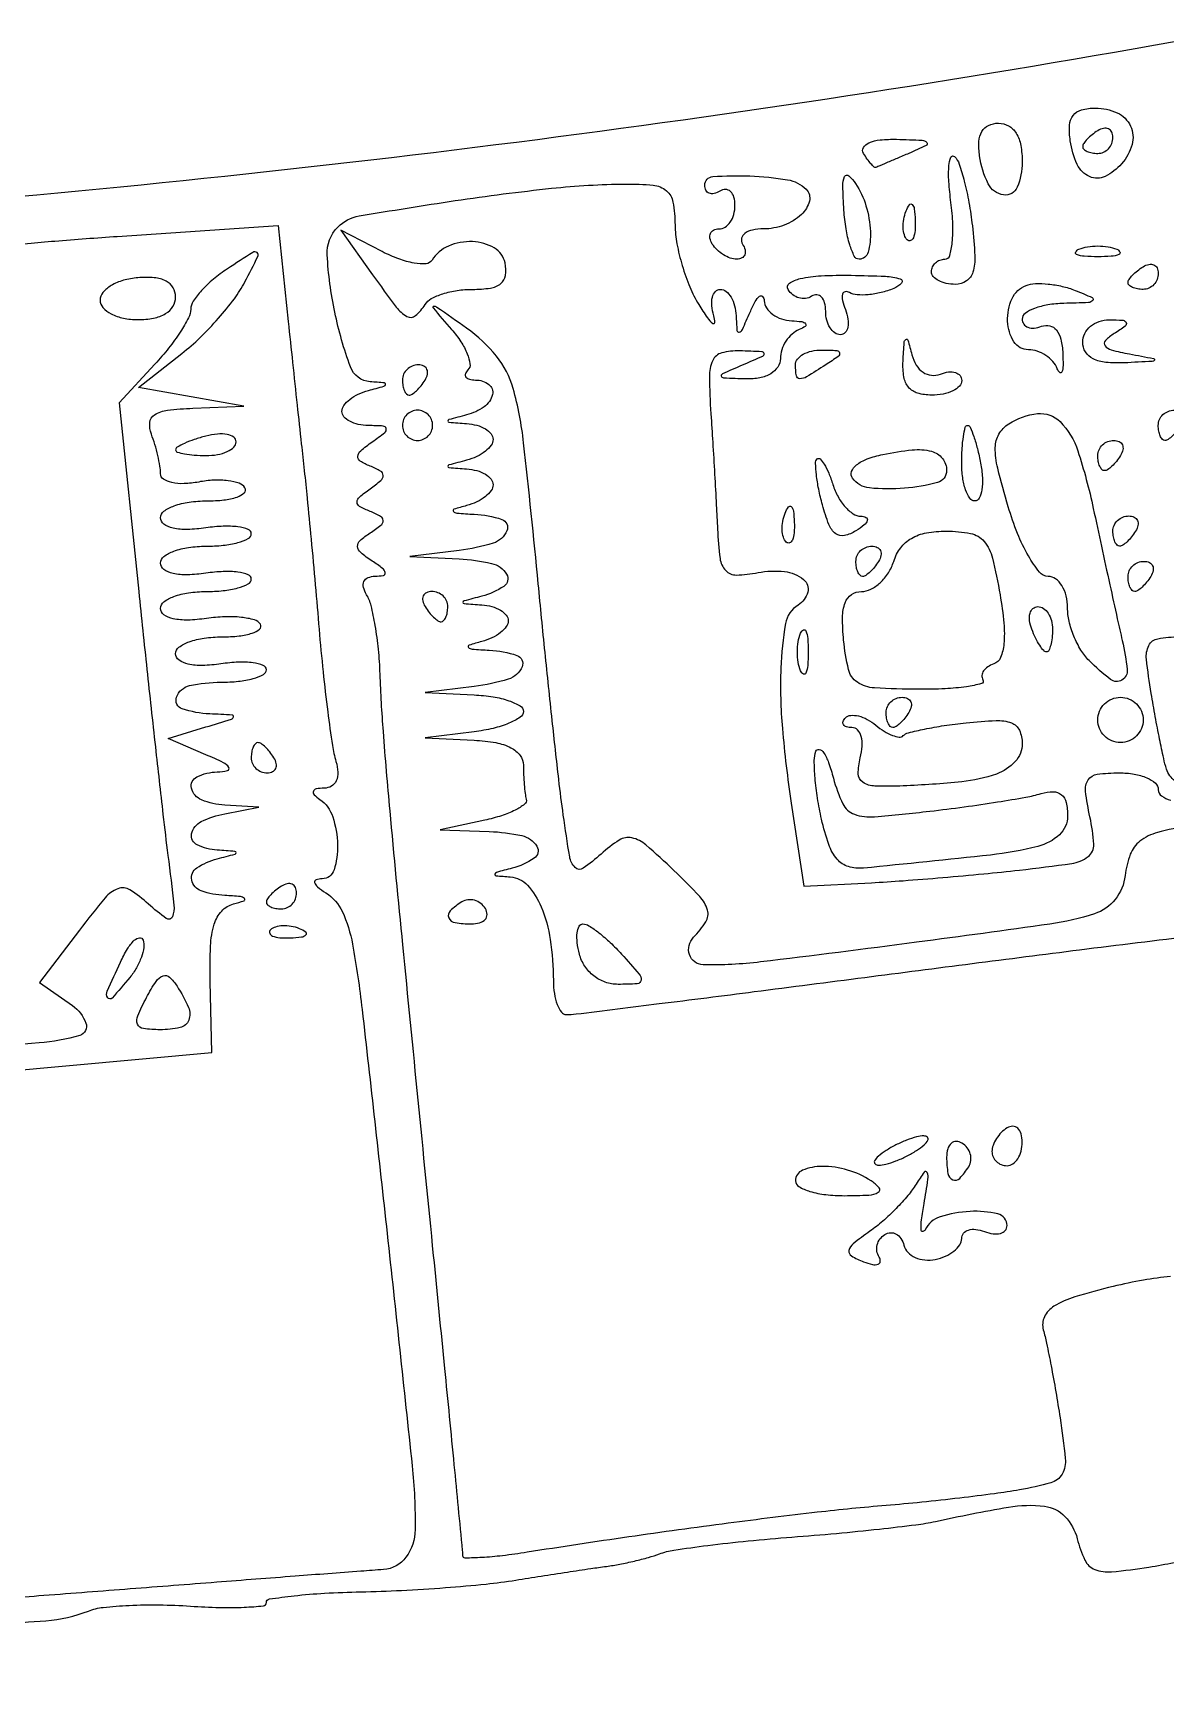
# Model space of a CAD drawing. Extents: x -19 to 322, y 67 to 181.
# Drawn here: x 183.3 to 218.9, y 67.9 to 120.1 of the extents above; entities that cross this region are included whole.
import ezdxf

# ---------------------------------------------------------------- set-up
doc = ezdxf.new("R2010")
doc.units = 0
doc.layers.get('0').update_dxf_attribs({"linetype": 'CONTINUOUS'})

msp = doc.modelspace()

# ---------------------------------------------------------------- linework, layer by layer
for points in [[(260.449, 129.67, -0.000356), (254.837, 128.1, -0.002128), (249.167, 126.544, -0.002602), (243.852, 125.14, -0.015694), (225.01, 120.892, -0.012372), (204.382, 117.444, -0.012283), (183.415, 114.994, -0.014636), (163.544, 113.751, -0.01034)], [(219.056, 80.98, 0.020962), (218.201, 80.865, 0.014717), (217.251, 80.666, 0.014197), (216.045, 80.34, 0.065548), (215.387, 80.044, 0.142701), (215.088, 79.712, 0.182733), (215.052, 79.306, -0.017061), (215.156, 78.879, -0.004179), (215.298, 78.17, -0.004276), (215.446, 77.354, -0.004258), (215.58, 76.534, -0.013152), (215.745, 75.253, -0.154438), (215.644, 74.766, -0.199862), (215.29, 74.488, -0.024466), (214.308, 74.268, -0.010115), (213.521, 74.147, -0.003884), (212.424, 74.01, -0.003844), (211.23, 73.879, -0.004722), (210.113, 73.777, 0.008093), (207.948, 73.563, 0.003776), (205.149, 73.219, 0.003541), (202.024, 72.789, 0.003285), (198.827, 72.305, -0.009516), (198.053, 72.197, -0.016146), (197.401, 72.141, -0.010203), (196.881, 72.123, -0.418187), (196.808, 72.195, 0.024205), (196.8, 72.362, 0.000046), (196.538, 75.057, 0.000338), (196.241, 78.086, 0.000209), (195.888, 81.643, -0.00018), (194.92, 91.408, -0.001675), (194.518, 95.627, -0.003881), (194.308, 98.12, -0.009921), (194.206, 99.929, 0.015753), (194.153, 100.706, 0.017341), (194.052, 101.453, 0.01698), (193.922, 102.083, 0.079353), (193.78, 102.423, -0.075506), (193.682, 102.654, -0.172141), (193.699, 102.839, -0.190659), (193.825, 102.961, -0.094214), (194.047, 103.005, 0.044839), (194.309, 103.032, 0.413562), (194.366, 103.117, 0.185872), (194.284, 103.25, 0.016523), (193.956, 103.481, -0.029326), (193.597, 103.748, -0.202534), (193.499, 103.939, -0.233131), (193.575, 104.125, -0.038827), (193.891, 104.366, 0.022368), (194.229, 104.606, 0.231148), (194.302, 104.755, 0.274297), (194.223, 104.886, 0.029923), (193.891, 105.043, -0.032603), (193.562, 105.2, -0.27142), (193.481, 105.338, -0.220728), (193.555, 105.496, -0.022669), (193.891, 105.756, 0.022669), (194.228, 106.015, 0.220728), (194.302, 106.174, 0.27142), (194.221, 106.311, 0.032603), (193.891, 106.468, -0.043347), (193.581, 106.625, -0.282755), (193.505, 106.775, -0.197319), (193.596, 106.951, -0.022744), (193.956, 107.231, 0.011504), (194.354, 107.526, 0.292297), (194.397, 107.648, 0.33149), (194.304, 107.726, 0.013356), (193.838, 107.743, -0.050942), (193.519, 107.778, -0.070481), (193.25, 107.877, -0.090117), (193.069, 108.022, -0.181323), (193.006, 108.19, -0.159836), (193.067, 108.375, -0.067019), (193.25, 108.565, -0.05682), (193.519, 108.732, -0.046657), (193.838, 108.848, 0.003649), (194.326, 108.98, 0.283519), (194.379, 109.036, 0.445306), (194.343, 109.084, 0.004942), (193.892, 109.121, -0.295849), (193.273, 109.587, -0.035864), (192.782, 111.307, -0.036831), (192.542, 113.111, -0.21424), (192.875, 113.986, -0.155298), (193.549, 114.335, -0.005164), (196.562, 114.817, -0.01072), (199.597, 115.205, -0.024027), (201.916, 115.339, -0.025251), (202.788, 115.303, -0.151105), (203.204, 115.131, -0.179668), (203.411, 114.772, -0.038885), (203.477, 114.047, 0.043702), (203.536, 113.46, 0.025715), (203.703, 112.775, 0.025584), (203.942, 112.102, 0.0394), (204.223, 111.552, 0.012167), (204.493, 111.135, 0.081789), (204.663, 110.957, 0.617981), (204.727, 110.989, 0.075191), (204.696, 111.195, -0.049532), (204.632, 111.514, -0.085601), (204.651, 111.783, -0.127801), (204.747, 111.96, -0.208157), (204.901, 112.027, -0.171851), (205.079, 111.964, -0.088807), (205.236, 111.783, -0.070957), (205.348, 111.513, -0.053112), (205.395, 111.195, 0.011173), (205.424, 110.734, 0.467319), (205.495, 110.683, 0.223503), (205.594, 110.767, 0.005675), (205.836, 111.314, -0.022562), (205.997, 111.645, -0.099298), (206.135, 111.811, -0.410092), (206.227, 111.802, -0.160542), (206.278, 111.671, 0.132714), (206.354, 111.441, 0.089293), (206.546, 111.24, 0.078258), (206.823, 111.098, 0.068394), (207.143, 111.039, -0.021021), (207.46, 111.011, -0.185333), (207.581, 110.946, -0.449116), (207.57, 110.862, -0.051902), (207.381, 110.762, 0.087674), (207.154, 110.62, 0.065245), (206.961, 110.395, 0.064399), (206.831, 110.124, 0.080074), (206.787, 109.849, -0.148658), (206.707, 109.585, -0.110762), (206.485, 109.375, -0.086767), (206.142, 109.244, -0.056124), (205.718, 109.209, -0.003386), (205.01, 109.236, -0.326773), (204.936, 109.296, -0.368608), (204.974, 109.377, -0.003751), (205.599, 109.651, 0.003344), (206.233, 109.929, 0.351682), (206.274, 110.007, 0.343772), (206.206, 110.066, 0.00328), (205.509, 110.093, 0.072245), (204.945, 110.029, 0.225387), (204.661, 109.79, 0.111337), (204.555, 109.282, 0.012743), (204.603, 108.107, -0.001354), (204.661, 107.217, -0.000939), (204.721, 106.21, -0.000947), (204.774, 105.244, -0.001951), (204.812, 104.487, 0.019564), (204.891, 103.565, 0.157341), (205.069, 103.184, 0.215578), (205.405, 103.043, 0.040476), (206.085, 103.117, -0.073351), (206.914, 103.152, -0.144911), (207.518, 102.902, -0.297652), (207.647, 102.503, -0.190034), (207.345, 102.099, 0.214399), (206.949, 101.514, 0.0344), (206.803, 100.11, 0.030123), (206.851, 98.211, 0.01592), (207.128, 95.87), (207.521, 93.257), (209.648, 93.366, 0.005455), (210.644, 93.429, 0.002784), (211.893, 93.528, 0.002765), (213.179, 93.644, 0.004146), (214.301, 93.761, 0.007933), (215.945, 93.972, 0.1261), (216.461, 94.187, 0.25109), (216.639, 94.573, 0.039349), (216.52, 95.433, -0.021787), (216.379, 96.24, -0.180673), (216.462, 96.597, -0.216943), (216.748, 96.775, -0.032601), (217.441, 96.821, -0.041248), (217.91, 96.782, -0.060728), (218.307, 96.665, -0.079836), (218.576, 96.494, -0.214348), (218.667, 96.291, 0.244511), (218.77, 96.093, 0.09802), (219.059, 95.965, 0.061942)], [(182.269, 113.389, -0.005261), (183.981, 113.547, -0.003513), (185.944, 113.693), (191, 114.034), (191.318, 111.011, 0.000316), (191.453, 109.731, 0.000273), (191.597, 108.387, 0.000274), (191.729, 107.168, 0.000796), (191.822, 106.325, -0.003529), (191.912, 105.464, -0.001104), (192.036, 104.173, -0.001103), (192.167, 102.73, -0.00122), (192.287, 101.335, 0.004961), (192.413, 100, 0.005867), (192.558, 98.741, 0.005163), (192.705, 97.683, 0.036634), (192.818, 97.177, -0.060399), (192.877, 96.839, -0.118633), (192.828, 96.573, -0.155621), (192.677, 96.403, -0.131277), (192.444, 96.338, 0.038442), (192.198, 96.316, 0.271549), (192.109, 96.242, 0.291787), (192.134, 96.134, 0.042176), (192.316, 95.982, -0.162945), (192.715, 95.441, -0.071779), (192.868, 94.554, -0.083401), (192.757, 93.765, -0.323558), (192.382, 93.487, 0.079351), (192.194, 93.454, 0.393091), (192.147, 93.368, 0.163832), (192.235, 93.235, 0.025016), (192.497, 93.05, -0.14546), (193.019, 92.452, -0.062798), (193.338, 91.433, -0.016335), (193.64, 89.373, -0.000752), (194.426, 82.327, -0.001152), (195.212, 75.029, -0.028925), (195.307, 73.018, -0.156857), (195.017, 72.151, -0.220477), (194.313, 71.762, 0.001576), (193.6, 71.71, 0.000102), (191.534, 71.553, 0.000149), (189.07, 71.363, 0.000111), (186.353, 71.153, -0.00017), (183.636, 70.943, -0.000228), (181.173, 70.754, -0.000156)], [(177.776, 87.012), (188.92, 88.029), (188.866, 90.26, -0.016504), (188.876, 91.375, -0.062901), (188.991, 92.06, -0.113197), (189.227, 92.473, -0.142913), (189.602, 92.699, 0.020083), (189.928, 92.8, 0.560518), (189.943, 92.871, 0.170238), (189.812, 92.931, 0.008192), (189.323, 92.964, -0.070204), (188.584, 93.107, -0.264879), (188.284, 93.448, -0.307959), (188.444, 93.832, -0.08103), (189.086, 94.117, 0.001923), (189.645, 94.265, 0.339035), (189.68, 94.311, 0.392517), (189.643, 94.35, 0.002113), (189.086, 94.389, -0.094817), (188.454, 94.554, -0.345604), (188.282, 94.901, -0.231867), (188.583, 95.287, -0.066249), (189.323, 95.535), (190.392, 95.741), (189.323, 95.805, -0.079818), (188.594, 95.968, -0.246898), (188.276, 96.34, -0.351595), (188.449, 96.696, -0.101782), (189.086, 96.851, 0.04567), (189.409, 96.892, 0.52566), (189.449, 96.992, 0.135566), (189.279, 97.14, 0.010739), (188.729, 97.39), (187.541, 97.899), (188.729, 98.263, 0.001898), (189.529, 98.511, 0.251297), (189.598, 98.582, 0.481815), (189.558, 98.638, 0.002995), (188.848, 98.674, -0.069089), (187.985, 98.833, -0.420931), (187.806, 99.2, -0.257733), (188.218, 99.563, -0.054743), (189.204, 99.672, 0.026053), (189.751, 99.7, 0.041208), (190.211, 99.787, 0.049958), (190.537, 99.913, 0.282744), (190.63, 100.065, 0.314934), (190.534, 100.202, 0.055623), (190.211, 100.281, 0.042928), (189.751, 100.3, 0.025568), (189.204, 100.248, -0.029763), (188.623, 100.198, -0.061942), (188.171, 100.242, -0.09802), (187.882, 100.37, -0.244511), (187.779, 100.568, -0.241352), (187.883, 100.771, -0.06871), (188.206, 100.942, -0.052727), (188.676, 101.059, -0.03461), (189.232, 101.097, 0.025907), (189.773, 101.125, 0.05328), (190.187, 101.214, 0.097437), (190.418, 101.343, 0.370513), (190.441, 101.493, 0.190128), (190.254, 101.633, 0.039397), (189.844, 101.711, 0.036223), (189.322, 101.729, 0.027275), (188.75, 101.677, -0.029017), (188.158, 101.625, -0.061407), (187.7, 101.668, -0.097873), (187.408, 101.795, -0.246021), (187.304, 101.994, -0.238299), (187.406, 102.197, -0.070026), (187.722, 102.367, -0.053609), (188.183, 102.484, -0.035309), (188.729, 102.523, 0.026053), (189.276, 102.551, 0.041208), (189.736, 102.638, 0.049958), (190.062, 102.764, 0.282744), (190.155, 102.916, 0.314934), (190.059, 103.053, 0.055623), (189.736, 103.132, 0.042928), (189.276, 103.151, 0.025568), (188.729, 103.099, -0.029763), (188.148, 103.049, -0.061942), (187.696, 103.093, -0.09802), (187.407, 103.221, -0.244511), (187.304, 103.419, -0.238299), (187.406, 103.622, -0.070026), (187.722, 103.793, -0.053609), (188.183, 103.91, -0.035309), (188.729, 103.949, 0.026053), (189.276, 103.977, 0.041208), (189.736, 104.064, 0.049958), (190.062, 104.19, 0.282744), (190.155, 104.341, 0.314934), (190.059, 104.479, 0.055623), (189.736, 104.557, 0.042928), (189.276, 104.577, 0.025568), (188.729, 104.525, -0.029763), (188.148, 104.475, -0.061942), (187.696, 104.519, -0.09802), (187.407, 104.646, -0.244511), (187.304, 104.845, -0.241352), (187.408, 105.048, -0.06871), (187.731, 105.219, -0.052727), (188.2, 105.336, -0.03461), (188.757, 105.374, 0.026952), (189.297, 105.403, 0.055737), (189.709, 105.495, 0.10349), (189.935, 105.629, 0.359763), (189.957, 105.786, 0.174824), (189.777, 105.928, 0.0501), (189.425, 106.009, 0.043863), (188.981, 106.025, 0.034573), (188.503, 105.968, -0.037977), (188.043, 105.916, -0.063207), (187.656, 105.95, -0.091937), (187.395, 106.06, -0.252318), (187.304, 106.23, 0.040987), (187.284, 106.471, 0.016024), (187.219, 106.798, 0.015736), (187.126, 107.15, 0.018883), (187.015, 107.474, -0.116851), (186.966, 107.84, -0.232747), (187.117, 108.083, -0.110161), (187.521, 108.225, -0.019787), (188.322, 108.288), (189.917, 108.35), (188.263, 108.644), (186.608, 108.938), (187.977, 110.013, 0.026413), (188.546, 110.51, 0.019481), (189.123, 111.116, 0.019796), (189.624, 111.733, 0.041032), (189.954, 112.259, 0.003871), (190.364, 113.064, 0.360595), (190.336, 113.183, 0.313749), (190.205, 113.188, 0.003379), (189.408, 112.674, 0.028743), (188.966, 112.347, 0.034525), (188.593, 111.989, 0.036964), (188.329, 111.652, 0.148574), (188.254, 111.404, -0.122241), (188.186, 111.132, -0.022772), (187.923, 110.685, -0.023184), (187.559, 110.179, -0.019352), (187.128, 109.677), (186.002, 108.463), (186.617, 102.523, 0.000871), (186.875, 100.076, 0.000877), (187.141, 97.635, 0.000855), (187.38, 95.509, 0.003537), (187.535, 94.225, -0.003628), (187.725, 92.66, -0.123816), (187.676, 92.293, -0.489587), (187.485, 92.238, -0.026433), (186.925, 92.694, 0.042704), (186.343, 93.137, 0.23588), (185.963, 93.175, 0.129678), (185.565, 92.891, 0.010408), (184.754, 91.873), (183.497, 90.225), (184.532, 89.5, -0.152254), (184.958, 88.949, -0.43333), (184.765, 88.562, -0.053284), (183.487, 88.324, -0.003428), (179.7, 88.055, 0.002729)], [(219.645, 95.162, 0.023341), (218.638, 94.943, 0.100459), (218.092, 94.672, 0.138445), (217.787, 94.258, 0.060791), (217.626, 93.591, -0.138704), (217.315, 92.84, -0.149438), (216.665, 92.389, -0.042044), (215.259, 92.066, -0.002669), (211.064, 91.491, -0.002658), (206.166, 90.872, -0.035774), (204.36, 90.784, -0.316999), (203.93, 91.102, -0.283651), (204.06, 91.65, 0.056409), (204.445, 92.133, 0.214945), (204.497, 92.506, 0.117855), (204.251, 92.934, 0.012669), (203.441, 93.751, 0.01235), (202.561, 94.553, 0.123952), (202.121, 94.775, 0.20036), (201.724, 94.705, 0.041497), (201.15, 94.266, -0.031423), (200.591, 93.821, -0.368454), (200.334, 93.845, -0.152099), (200.165, 94.181, -0.006664), (199.965, 95.492, -0.006117), (199.823, 96.608, -0.001454), (199.616, 98.469, -0.001495), (199.391, 100.61, -0.001476), (199.177, 102.761, 0.003504), (198.718, 107.199, 0.040715), (198.386, 108.912, 0.101216), (197.866, 109.925, 0.070613), (196.926, 110.806, 0.000786), (195.991, 111.461, 0.174388), (195.888, 111.489, 0.612958), (195.869, 111.442, 0.001583), (196.452, 110.768, -0.033513), (196.748, 110.378, -0.049638), (196.947, 109.999, -0.062417), (197.031, 109.683, -0.234151), (196.967, 109.494, 0.109963), (196.89, 109.373, 0.251921), (196.905, 109.269, 0.175975), (197.013, 109.198, 0.058615), (197.204, 109.176, -0.160263), (197.623, 109.038, -0.304531), (197.738, 108.718, -0.1793), (197.472, 108.331, -0.089801), (196.926, 108.078, 0.001923), (196.368, 107.929, 0.339035), (196.332, 107.884, 0.392517), (196.369, 107.845, 0.002113), (196.926, 107.805, -0.05048), (197.245, 107.752, -0.067451), (197.514, 107.637, -0.084381), (197.695, 107.482, -0.175966), (197.758, 107.31, -0.159836), (197.697, 107.125, -0.067019), (197.514, 106.935, -0.05682), (197.245, 106.768, -0.046657), (196.926, 106.652, 0.001923), (196.368, 106.504, 0.339035), (196.332, 106.458, 0.392517), (196.369, 106.419, 0.002113), (196.926, 106.38, -0.05048), (197.245, 106.326, -0.067451), (197.514, 106.211, -0.084381), (197.695, 106.057, -0.175966), (197.758, 105.884, -0.159836), (197.697, 105.7, -0.067019), (197.514, 105.509, -0.05682), (197.245, 105.342, -0.046657), (196.926, 105.226, 0.01159), (196.528, 105.112, 0.541772), (196.509, 105.044, 0.197309), (196.621, 104.988, 0.005718), (197.164, 104.954, -0.066515), (198.03, 104.793, -0.437459), (198.193, 104.436, -0.22389), (197.759, 104.044, -0.042628), (196.689, 103.817), (195.144, 103.625), (196.689, 103.549, -0.044067), (197.708, 103.409, -0.20266), (198.181, 103.067, -0.402583), (198.096, 102.686, -0.082661), (197.402, 102.375, 0.001923), (196.843, 102.227, 0.339035), (196.808, 102.181, 0.392517), (196.844, 102.142, 0.002113), (197.402, 102.103, -0.05048), (197.72, 102.049, -0.067451), (197.989, 101.935, -0.084381), (198.171, 101.78, -0.175966), (198.233, 101.607, -0.159836), (198.173, 101.423, -0.067019), (197.989, 101.233, -0.05682), (197.72, 101.065, -0.046657), (197.402, 100.95, 0.01159), (197.003, 100.836, 0.541772), (196.984, 100.768, 0.197309), (197.096, 100.711, 0.005718), (197.639, 100.677, -0.066515), (198.505, 100.516, -0.437459), (198.668, 100.159, -0.22389), (198.234, 99.767, -0.042628), (197.164, 99.54), (195.62, 99.349), (197.164, 99.273, -0.027163), (197.756, 99.211, -0.041928), (198.255, 99.088, -0.050515), (198.607, 98.928, -0.26695), (198.708, 98.751, -0.253382), (198.609, 98.567, -0.046809), (198.255, 98.381, -0.040169), (197.756, 98.22, -0.026757), (197.164, 98.115), (195.62, 97.923), (197.164, 97.847, -0.03131), (197.841, 97.771, -0.074596), (198.32, 97.611, -0.114508), (198.604, 97.37, -0.162025), (198.708, 97.058, 0.011273), (198.715, 96.759, 0.010154), (198.735, 96.45, 0.010233), (198.765, 96.174, 0.031414), (198.8, 95.989, -0.300877), (198.746, 95.832, -0.047138), (198.454, 95.649, -0.039275), (198.023, 95.473, -0.024295), (197.493, 95.332), (196.095, 95.032), (197.639, 94.976, -0.044336), (198.657, 94.848, -0.203742), (199.132, 94.512, -0.405448), (199.048, 94.132, -0.082091), (198.352, 93.822, 0.003714), (197.865, 93.691, 0.282051), (197.812, 93.634, 0.446676), (197.848, 93.586, 0.005061), (198.297, 93.549, -0.193261), (198.837, 93.286, -0.085822), (199.269, 92.605, -0.061927), (199.554, 91.577, -0.035103), (199.652, 90.287, 0.035431), (199.684, 89.877, 0.053597), (199.774, 89.531, 0.069835), (199.904, 89.294, 0.236781), (200.057, 89.217, 0.030795), (200.364, 89.236, 0.000213), (202.978, 89.561, 0.000829), (205.969, 89.939, 0.00053), (209.442, 90.387, -0.000647), (216.19, 91.256, -0.003542), (219.839, 91.695, -0.001232)], [(222.477, 91.76, 0.000035), (222.887, 89.31, 0.00038)], [(180.743, 69.979, 0.009197), (183.703, 70.155, 0.073188), (185.035, 70.459, -0.065939), (185.501, 70.572, -0.014806), (186.316, 70.636, -0.015108), (187.269, 70.652, -0.014114), (188.243, 70.612, 0.010843), (189.159, 70.569, 0.018136), (189.929, 70.577, 0.012545), (190.537, 70.621, 0.386412), (190.63, 70.724, -0.3725), (190.728, 70.837, -0.008103), (191.503, 70.937, -0.014458), (192.461, 71.018, -0.008746), (193.6, 71.061, 0.007704), (194.876, 71.107, 0.006078), (196.256, 71.194, 0.00615), (197.535, 71.307, 0.015129), (198.471, 71.43, -0.001289), (199.268, 71.557, -0.00117), (200.092, 71.684, -0.001171), (200.83, 71.794, -0.00377), (201.322, 71.863, 0.01482), (201.738, 71.93, 0.01035), (202.203, 72.03, 0.010452), (202.645, 72.144, 0.021279), (202.985, 72.255, -0.052298), (203.44, 72.373, -0.00581), (204.503, 72.521, -0.007024), (205.776, 72.664, -0.005635), (207.15, 72.784, 0.003935), (208.549, 72.901, 0.004358), (209.899, 73.037, 0.004051), (211.05, 73.172, 0.022388), (211.664, 73.277, -0.010607), (213.954, 73.726, -0.073668), (215.093, 73.754, -0.17401), (215.734, 73.432, -0.129156), (216.119, 72.731, 0.048692), (216.359, 72.06, 0.190894), (216.673, 71.765, 0.119082), (217.201, 71.691, 0.01438), (218.375, 71.841, 0.026052), (219.946, 72.173, 0.026816)]]:
    msp.add_lwpolyline(points, format="xyb")
for points in [[(215.901, 116.697, -0.049887), (215.879, 117.189, -0.151466), (215.993, 117.5, -0.16683), (216.255, 117.673, -0.063832), (216.693, 117.729, -0.108901), (217.376, 117.579, -0.176412), (217.793, 117.164, -0.179149), (217.842, 116.583, -0.112421), (217.515, 115.977, -0.100638), (216.995, 115.581, -0.221264), (216.507, 115.573, -0.18299), (216.119, 115.958, -0.070337)], [(213.05, 116.222, -0.049589), (213.029, 116.674, -0.118091), (213.124, 116.995, -0.155126), (213.332, 117.185, -0.108654), (213.644, 117.254, -0.129929), (213.962, 117.17, -0.12769), (214.199, 116.94, -0.093042), (214.344, 116.556, -0.043744), (214.39, 116.027, -0.099758), (214.231, 115.237, -0.341983), (213.804, 114.996, -0.246964), (213.323, 115.346, -0.077969)], [(217.241, 116.807, 0.108972), (217.204, 116.976, 0.182303), (217.102, 117.076, 0.161196), (216.948, 117.091, 0.082592), (216.766, 117.017, 0.029505), (216.584, 116.889, 0.035638), (216.43, 116.748, 0.038439), (216.322, 116.613, 0.151918), (216.291, 116.513, 0.210953), (216.326, 116.433, 0.081139), (216.43, 116.365, 0.061769), (216.584, 116.319, 0.042167), (216.766, 116.304, 0.105053), (216.947, 116.342, 0.099167), (217.102, 116.452, 0.09642), (217.205, 116.615, 0.093332)], [(209.4, 116.304, -0.275888), (209.398, 116.486, -0.162994), (209.566, 116.635, -0.076465), (209.928, 116.727, -0.030274), (210.442, 116.746, -0.004494), (211.242, 116.718, -0.20576), (211.388, 116.648, -0.495865), (211.367, 116.549, -0.009924), (210.826, 116.304, -0.000463), (210.455, 116.145, -0.000674), (210.128, 116.005, -0.000328), (209.85, 115.888, -0.011841), (209.785, 115.862, -0.287634), (209.735, 115.873, -0.021765), (209.635, 115.978, -0.024725), (209.52, 116.124, -0.015911)], [(211.539, 112.581, -0.105976), (211.571, 112.732, -0.099322), (211.663, 112.861, -0.096169), (211.8, 112.947, -0.092508), (211.962, 112.977, 0.333771), (212.111, 113.089, 0.044314), (212.191, 113.501, 0.037027), (212.209, 114.076, 0.022047), (212.15, 114.759, -0.015681), (212.084, 115.421, -0.036526), (212.086, 115.919, -0.081914), (212.15, 116.182, -0.526011), (212.262, 116.204, -0.120188), (212.409, 115.969, -0.017491), (212.57, 115.425, -0.018951), (212.715, 114.755, -0.01522), (212.822, 114.026, -0.016562), (212.899, 113.085, -0.083139), (212.838, 112.563, -0.178472), (212.636, 112.29, -0.14636), (212.287, 112.185, -0.050973), (212.001, 112.215, -0.070921), (211.759, 112.302, -0.091004), (211.596, 112.43, -0.182191)], [(204.648, 113.453, -0.082592), (204.574, 113.634, -0.161196), (204.589, 113.788, -0.182303), (204.689, 113.891, -0.108972), (204.858, 113.928, 0.145596), (205.05, 113.985, 0.099271), (205.213, 114.145, 0.083321), (205.324, 114.385, 0.06614), (205.361, 114.669, 0.066118), (205.326, 114.931, 0.138808), (205.222, 115.106, 0.191142), (205.066, 115.167, 0.139169), (204.886, 115.116, -0.077885), (204.704, 115.039, -0.155621), (204.55, 115.05, -0.185563), (204.448, 115.143, -0.116023), (204.411, 115.303, -0.394353), (204.666, 115.576, -0.02705), (205.824, 115.593, -0.03019), (207.017, 115.473, -0.157479), (207.598, 115.175, -0.265381), (207.7, 114.803, -0.143431), (207.449, 114.382, -0.097919), (206.904, 114.045, -0.089821), (206.256, 113.928, 0.049451), (205.912, 113.894, 0.1076), (205.671, 113.788, 0.183858), (205.568, 113.632, 0.195087), (205.599, 113.453, -0.076764), (205.676, 113.271, -0.154201), (205.667, 113.117, -0.186277), (205.575, 113.015, -0.117858), (205.417, 112.977, -0.085235), (205.214, 113.012, -0.053414), (204.995, 113.117, -0.051777), (204.796, 113.271, -0.064269)], [(208.786, 114.522, -0.009826), (208.751, 115.28, -0.111204), (208.808, 115.574, -0.506922), (208.937, 115.602, -0.066674), (209.153, 115.353, -0.073458), (209.479, 114.655, -0.060903), (209.617, 113.845, -0.076347), (209.548, 113.196, -0.340442), (209.264, 112.977, -0.285561), (209.112, 113.071, -0.039596), (208.969, 113.431, -0.03555), (208.853, 113.93, -0.022724)], [(210.739, 114.492, -0.054073), (210.844, 114.69, -0.470617), (210.931, 114.698, -0.168741), (210.998, 114.56, -0.018894), (211.026, 114.205, -0.028489), (211.021, 113.874, -0.077125), (210.968, 113.646, -0.208169), (210.881, 113.559, -0.296942), (210.777, 113.581, -0.126455), (210.685, 113.737, -0.060344), (210.647, 113.967, -0.05415), (210.665, 114.232, -0.051402)], [(195.62, 111.552, -0.133171), (195.815, 111.735, -0.044687), (196.178, 111.887, -0.040724), (196.629, 111.992, -0.036571), (197.108, 112.027, 0.036544), (197.674, 112.068, 0.134809), (198, 112.211, 0.189533), (198.144, 112.467, 0.085731), (198.132, 112.859, 0.213231), (197.794, 113.329, 0.123047), (197.112, 113.528, 0.11036), (196.356, 113.389, 0.154548), (195.839, 112.946, -0.24341), (195.651, 112.834, -0.057305), (195.274, 112.855, -0.046393), (194.795, 112.983, -0.031017), (194.275, 113.213), (192.967, 113.892), (193.969, 112.484, 0.007267), (194.713, 111.471, 0.102536), (195.05, 111.176, 0.313612), (195.318, 111.202, 0.079132)], [(216.172, 113.292, -0.057986), (216.443, 113.366, -0.037979), (216.766, 113.391, -0.037979), (217.089, 113.366, -0.057986), (217.36, 113.292, -0.174857), (217.46, 113.203, -0.447206), (217.431, 113.123, -0.078554), (217.19, 113.067, -0.017491), (216.766, 113.052, -0.017491), (216.342, 113.067, -0.078554), (216.101, 113.123, -0.447206), (216.073, 113.203, -0.174857)], [(217.716, 112.236, -0.151918), (217.748, 112.337, -0.038439), (217.856, 112.471, -0.035638), (218.01, 112.612, -0.029505), (218.192, 112.74, -0.082592), (218.373, 112.814, -0.161196), (218.527, 112.799, -0.182303), (218.63, 112.699, -0.108972), (218.667, 112.53, -0.093332), (218.631, 112.338, -0.09642), (218.527, 112.175, -0.099167), (218.373, 112.065, -0.105053), (218.192, 112.027, -0.042167), (218.01, 112.042, -0.061769), (217.856, 112.088, -0.081139), (217.752, 112.156, -0.210953)], [(187.779, 111.784, 0.135045), (187.697, 112.08, 0.140938), (187.477, 112.287, 0.097688), (187.107, 112.393, 0.041739), (186.591, 112.393, 0.048649), (186.136, 112.311, 0.065117), (185.752, 112.145, 0.081408), (185.492, 111.926, 0.179068), (185.403, 111.686, 0.187154), (185.493, 111.453, 0.089473), (185.752, 111.255, 0.069298), (186.136, 111.121, 0.049302), (186.591, 111.077, 0.047262), (187.085, 111.123, 0.087273), (187.461, 111.266, 0.117227), (187.694, 111.493, 0.142682)], [(208.212, 111.342, 0.06068), (208.18, 111.606, 0.129571), (208.082, 111.785, 0.191518), (207.938, 111.852, 0.153598), (207.77, 111.81, -0.108373), (207.578, 111.742, -0.099685), (207.37, 111.758, -0.095498), (207.177, 111.856, -0.090427), (207.029, 112.019, -0.40195), (207.071, 112.217, -0.093546), (207.414, 112.365, -0.04406), (208.066, 112.454, -0.015255), (209.016, 112.469, -0.007401), (210.089, 112.437, -0.064516), (210.558, 112.355, -0.547183), (210.594, 112.223, -0.114109), (210.351, 112.053, -0.035604), (209.955, 111.926, -0.037365), (209.551, 111.858, -0.040204), (209.197, 111.855, -0.115491), (208.963, 111.927, 0.176397), (208.826, 111.952, 0.297665), (208.744, 111.875, 0.118259), (208.742, 111.68, 0.03517), (208.83, 111.392, -0.049884), (208.912, 111.089, -0.090961), (208.909, 110.834, -0.140568), (208.822, 110.666, -0.206976), (208.673, 110.601, -0.158213), (208.497, 110.658, -0.097107), (208.348, 110.819, -0.078981), (208.247, 111.059, -0.060238)], [(214.588, 110.126, -0.25706), (214.13, 110.378, -0.132058), (213.93, 111.022, -0.116826), (214.07, 111.738, -0.199091), (214.509, 112.148, -0.080427), (214.804, 112.207, -0.03417), (215.208, 112.195, -0.032691), (215.646, 112.122, -0.036784), (216.053, 111.995, -0.009271), (216.59, 111.77, -0.50583), (216.611, 111.678, -0.205769), (216.473, 111.612, -0.004312), (215.697, 111.585, 0.033409), (215.196, 111.539, 0.05056), (214.774, 111.426, 0.064776), (214.482, 111.271, 0.242292), (214.39, 111.091, 0.154222), (214.439, 110.935, 0.152281), (214.569, 110.835, 0.114162), (214.767, 110.81, 0.066592), (215.001, 110.866, -0.152008), (215.256, 110.882, -0.168665), (215.463, 110.749, -0.109197), (215.604, 110.456, -0.045239), (215.665, 110.019, -0.015212), (215.673, 109.634, -0.083713), (215.636, 109.43, -0.536309), (215.57, 109.414, -0.115381), (215.49, 109.532, 0.089056), (215.352, 109.759, 0.066477), (215.131, 109.952, 0.065481), (214.862, 110.082, 0.080377)], [(216.291, 110.364, -0.116238), (216.355, 110.635, -0.101436), (216.535, 110.865, -0.094034), (216.805, 111.018, -0.08452), (217.122, 111.069, -0.013754), (217.56, 111.053, -0.296023), (217.659, 110.98, -0.336604), (217.625, 110.869, -0.015877), (217.283, 110.637, 0.054019), (217.006, 110.416, 0.37317), (216.993, 110.256, 0.171427), (217.19, 110.123, 0.016833), (217.758, 109.996, -0.001572), (218.522, 109.85, -0.51356), (218.544, 109.803, -0.254641), (218.476, 109.761, -0.001107), (217.598, 109.716, -0.036551), (217.021, 109.729, -0.091185), (216.617, 109.845, -0.137679), (216.379, 110.059, -0.14172)], [(207.262, 109.651, -0.17131), (207.326, 109.832, -0.095191), (207.506, 109.984, -0.075283), (207.776, 110.086, -0.055234), (208.094, 110.119, -0.011938), (208.559, 110.104, -0.327416), (208.648, 110.03, -0.309569), (208.607, 109.919, -0.011213), (208.212, 109.651, -0.007234), (207.612, 109.275, -0.137048), (207.401, 109.216, -0.364836), (207.291, 109.308, -0.042895)], [(210.644, 109.77, -0.004247), (210.679, 110.357, -0.22211), (210.732, 110.453, -0.519315), (210.797, 110.431, -0.007476), (210.923, 109.972, 0.071847), (211.06, 109.644, 0.108829), (211.272, 109.42, 0.125584), (211.534, 109.325, 0.116513), (211.818, 109.364, -0.059828), (212.075, 109.428, -0.105556), (212.292, 109.41, -0.14989), (212.435, 109.315, -0.17227), (212.489, 109.161, -0.196096), (212.418, 108.985, -0.086521), (212.21, 108.836, -0.06642), (211.903, 108.734, -0.046464), (211.539, 108.701, -0.070109), (211.102, 108.762, -0.149531), (210.819, 108.946, -0.135122), (210.671, 109.272, -0.052892)], [(195.62, 109.176, 0.082592), (195.694, 109.357, 0.161196), (195.679, 109.511, 0.182303), (195.579, 109.614, 0.108972), (195.41, 109.651, 0.093332), (195.218, 109.615, 0.09642), (195.055, 109.511, 0.099167), (194.945, 109.357, 0.105053), (194.907, 109.176, 0.042167), (194.922, 108.994, 0.061769), (194.968, 108.84, 0.081139), (195.036, 108.736, 0.210953), (195.116, 108.701, 0.151918), (195.217, 108.732, 0.038439), (195.351, 108.84, 0.035638), (195.492, 108.994, 0.029505)], [(195.857, 107.75, 0.099038), (195.821, 107.931, 0.097945), (195.718, 108.086, 0.097945), (195.563, 108.189, 0.099038), (195.382, 108.225, 0.099038), (195.201, 108.189, 0.097945), (195.046, 108.086, 0.097945), (194.943, 107.931, 0.099038), (194.907, 107.75, 0.099038), (194.943, 107.569, 0.097945), (195.046, 107.415, 0.097945), (195.201, 107.311, 0.099038), (195.382, 107.275, 0.099038), (195.563, 107.311, 0.097945), (195.718, 107.415, 0.097945), (195.821, 107.569, 0.099038)], [(216.494, 100.351, -0.06049), (216.234, 100.682, -0.039072), (216.015, 101.119, -0.038947), (215.865, 101.587, -0.058019), (215.816, 102.014, 0.059979), (215.77, 102.39, 0.078777), (215.637, 102.709, 0.096985), (215.439, 102.922, 0.15881), (215.207, 102.998, -0.229517), (214.931, 103.132, -0.0369), (214.587, 103.641, -0.034441), (214.243, 104.348, -0.024008), (213.952, 105.186, -0.010665), (213.621, 106.399, -0.062635), (213.543, 107.054, -0.130345), (213.657, 107.474, -0.119283), (213.967, 107.799, -0.116953), (214.872, 108.118, -0.226947), (215.578, 107.868, -0.118469), (216.139, 106.949, -0.02541), (216.625, 105.134, 0.000611), (216.88, 103.947, 0.000577), (217.144, 102.738, 0.000573), (217.379, 101.667, 0.002008), (217.535, 100.979, -0.029275), (217.689, 100.067, -0.292053), (217.525, 99.736, -0.310143), (217.168, 99.757, -0.03138)], [(218.667, 107.75, -0.105053), (218.705, 107.931, -0.099167), (218.815, 108.086, -0.09642), (218.978, 108.189, -0.093332), (219.17, 108.225, -0.108972), (219.339, 108.188, -0.182303), (219.439, 108.086, -0.161196), (219.454, 107.932, -0.082592), (219.38, 107.75, -0.029505), (219.252, 107.568, -0.035638), (219.111, 107.415, -0.038439), (218.977, 107.306, -0.151918), (218.876, 107.275, -0.210953), (218.796, 107.31, -0.081139), (218.728, 107.415, -0.061769), (218.682, 107.568, -0.042167)], [(189.68, 107.23, 0.24384), (189.605, 107.375, 0.106581), (189.4, 107.462, 0.070464), (189.093, 107.477, 0.040966), (188.729, 107.413, 0.016817), (188.365, 107.304, 0.025621), (188.058, 107.184, 0.023188), (187.828, 107.066, 0.269386), (187.779, 106.982, 0.326917), (187.831, 106.911, 0.029396), (188.058, 106.853, 0.029316), (188.365, 106.813, 0.018041), (188.729, 106.8, 0.043375), (189.093, 106.831, 0.063112), (189.4, 106.926, 0.082769), (189.609, 107.066, 0.206609)], [(212.489, 106.562, -0.014412), (212.502, 107.018, -0.023639), (212.543, 107.401, -0.020244), (212.6, 107.693, -0.347462), (212.671, 107.75, -0.300822), (212.754, 107.696, -0.017542), (212.867, 107.401, -0.021857), (212.981, 107.017, -0.013875), (213.081, 106.562, -0.031701), (213.138, 106.107, -0.053628), (213.121, 105.723, -0.076393), (213.039, 105.461, -0.285831), (212.899, 105.374, -0.249889), (212.741, 105.458, -0.064968), (212.609, 105.723, -0.050289), (212.519, 106.107, -0.032714)], [(210.008, 106.834, -0.025855), (210.932, 106.978, -0.087839), (211.538, 106.935, -0.165668), (211.881, 106.712, -0.168363), (212.014, 106.328, -0.33848), (211.727, 105.953, -0.046015), (210.689, 105.771, -0.045148), (209.589, 105.781, -0.214731), (209.057, 106.087, -0.247895), (209.028, 106.294, -0.140513), (209.18, 106.504, -0.078649), (209.52, 106.694, -0.036295)], [(216.766, 106.8, -0.105053), (216.805, 106.981, -0.099167), (216.914, 107.135, -0.09642), (217.077, 107.239, -0.093332), (217.269, 107.275, -0.108972), (217.438, 107.238, -0.182303), (217.538, 107.135, -0.161196), (217.553, 106.981, -0.082592), (217.479, 106.8, -0.029505), (217.351, 106.618, -0.035638), (217.21, 106.464, -0.038439), (217.076, 106.356, -0.151918), (216.976, 106.325, -0.210953), (216.895, 106.36, -0.081139), (216.828, 106.464, -0.061769), (216.781, 106.618, -0.042167)], [(207.947, 106.693, -0.416008), (208.038, 106.693, -0.058219), (208.165, 106.529, -0.039353), (208.306, 106.251, -0.020502), (208.439, 105.885, 0.048226), (208.6, 105.507, 0.055551), (208.825, 105.186, 0.063965), (209.076, 104.966, 0.146095), (209.314, 104.892, -0.108342), (209.479, 104.853, -0.377522), (209.519, 104.76, -0.144806), (209.42, 104.617, -0.028357), (209.163, 104.433, -0.086265), (208.799, 104.282, -0.223267), (208.528, 104.343, -0.135848), (208.312, 104.632, -0.027369), (208.109, 105.248, -0.015557), (207.992, 105.746, -0.022206), (207.921, 106.195, -0.019186), (207.894, 106.559, -0.208039)], [(206.937, 104.988, -0.054073), (207.043, 105.186, -0.470617), (207.129, 105.194, -0.168741), (207.196, 105.056, -0.018894), (207.225, 104.701, -0.028489), (207.219, 104.37, -0.077125), (207.167, 104.142, -0.208169), (207.079, 104.055, -0.296942), (206.975, 104.077, -0.126455), (206.883, 104.233, -0.060344), (206.845, 104.463, -0.05415), (206.863, 104.728, -0.051402)], [(217.241, 104.424, -0.105053), (217.28, 104.605, -0.099167), (217.389, 104.759, -0.09642), (217.552, 104.863, -0.093332), (217.744, 104.899, -0.108972), (217.913, 104.862, -0.182303), (218.014, 104.759, -0.161196), (218.028, 104.605, -0.082592), (217.954, 104.424, -0.029505), (217.826, 104.242, -0.035638), (217.685, 104.088, -0.038439), (217.551, 103.98, -0.151918), (217.451, 103.949, -0.210953), (217.371, 103.984, -0.081139), (217.303, 104.088, -0.061769), (217.257, 104.242, -0.042167)], [(208.776, 100.992, -0.024849), (208.742, 101.716, -0.087593), (208.824, 102.173, -0.158175), (209.023, 102.427, -0.148942), (209.338, 102.523, 0.118548), (209.633, 102.594, 0.070559), (209.929, 102.802, 0.064203), (210.182, 103.11, 0.063397), (210.351, 103.473, -0.084403), (210.57, 103.898, -0.10159), (210.905, 104.195, -0.085895), (211.378, 104.368, -0.044765), (212.004, 104.424, -0.049065), (212.769, 104.348, -0.169911), (213.192, 104.099, -0.116362), (213.457, 103.577, -0.017689), (213.694, 102.424, -0.017945), (213.813, 101.527, -0.046678), (213.814, 100.877, -0.073139), (213.71, 100.447, -0.219956), (213.495, 100.245, 0.063551), (213.304, 100.153, 0.097876), (213.173, 100.026, 0.128353), (213.122, 99.884, 0.163095), (213.153, 99.75, -0.501876), (213.105, 99.628, -0.028489), (212.641, 99.531, -0.025329), (211.971, 99.465, -0.013402), (211.137, 99.448, -0.012723), (209.748, 99.492, -0.131324), (209.208, 99.67, -0.192511), (208.929, 100.068, -0.033425)], [(209.163, 103.473, -0.105053), (209.201, 103.655, -0.099167), (209.311, 103.809, -0.09642), (209.474, 103.912, -0.093332), (209.666, 103.949, -0.108972), (209.835, 103.911, -0.182303), (209.935, 103.809, -0.161196), (209.95, 103.655, -0.082592), (209.876, 103.473, -0.029505), (209.748, 103.291, -0.035638), (209.607, 103.138, -0.038439), (209.473, 103.029, -0.151918), (209.372, 102.998, -0.210953), (209.292, 103.034, -0.081139), (209.224, 103.138, -0.061769), (209.178, 103.291, -0.042167)], [(217.716, 102.998, -0.105053), (217.755, 103.179, -0.099167), (217.864, 103.334, -0.09642), (218.028, 103.437, -0.093332), (218.22, 103.473, -0.108972), (218.388, 103.436, -0.182303), (218.489, 103.334, -0.161196), (218.504, 103.18, -0.082592), (218.429, 102.998, -0.029505), (218.301, 102.816, -0.035638), (218.16, 102.663, -0.038439), (218.026, 102.554, -0.151918), (217.926, 102.523, -0.210953), (217.846, 102.558, -0.081139), (217.778, 102.663, -0.061769), (217.732, 102.816, -0.042167)], [(196.332, 102.048, 0.105053), (196.294, 102.229, 0.099167), (196.185, 102.383, 0.09642), (196.021, 102.487, 0.093332), (195.829, 102.523, 0.108972), (195.661, 102.486, 0.182303), (195.56, 102.383, 0.161196), (195.545, 102.229, 0.082592), (195.62, 102.048, 0.029505), (195.747, 101.866, 0.035638), (195.889, 101.712, 0.038439), (196.023, 101.604, 0.151918), (196.123, 101.573, 0.210953), (196.203, 101.608, 0.081139), (196.271, 101.712, 0.061769), (196.317, 101.866, 0.042167)], [(214.693, 101.335, -0.055937), (214.622, 101.608, -0.100118), (214.635, 101.838, -0.147206), (214.728, 101.99, -0.184534), (214.88, 102.048, -0.152681), (215.056, 101.993, -0.098158), (215.205, 101.838, -0.08088), (215.306, 101.607, -0.062722), (215.34, 101.335, -0.024748), (215.327, 101.062, -0.039339), (215.286, 100.832, -0.046727), (215.226, 100.668, -0.289661), (215.154, 100.622, -0.222225), (215.065, 100.664, -0.030693), (214.941, 100.832, -0.030395), (214.812, 101.062, -0.02136)], [(207.423, 101.216, -0.174857), (207.512, 101.316, -0.447206), (207.592, 101.287, -0.078554), (207.647, 101.046, -0.017491), (207.662, 100.622, -0.017491), (207.647, 100.199, -0.078554), (207.592, 99.958, -0.447206), (207.512, 99.929, -0.174857), (207.423, 100.028, -0.057986), (207.348, 100.299, -0.037979), (207.324, 100.622, -0.037979), (207.348, 100.945, -0.057986)], [(218.927, 96.939, -0.021375), (218.837, 97.277, -0.004345), (218.708, 97.882, -0.004573), (218.572, 98.59, -0.004273), (218.445, 99.315, -0.013428), (218.295, 100.397, -0.144012), (218.371, 100.829, -0.239217), (218.654, 101.04, -0.042637), (219.33, 101.097, -0.07084), (219.969, 101.006, -0.15619), (220.373, 100.734, -0.098335), (220.655, 100.181, -0.018662), (220.924, 99.078, -0.01832), (221.075, 98.172, -0.041649), (221.106, 97.479, -0.058387), (221.029, 96.984, -0.174922), (220.833, 96.709, -0.078016), (220.25, 96.427, -0.104195), (219.666, 96.375, -0.128755), (219.197, 96.561, -0.16021)], [(210.113, 98.721, -0.105053), (210.152, 98.903, -0.099167), (210.261, 99.057, -0.09642), (210.424, 99.16, -0.093332), (210.616, 99.197, -0.108972), (210.785, 99.159, -0.182303), (210.886, 99.057, -0.161196), (210.9, 98.903, -0.082592), (210.826, 98.721, -0.029505), (210.698, 98.539, -0.035638), (210.557, 98.386, -0.038439), (210.423, 98.277, -0.151918), (210.323, 98.246, -0.210953), (210.243, 98.282, -0.081139), (210.175, 98.386, -0.061769), (210.129, 98.539, -0.042167)], [(216.766, 98.484, -0.099038), (216.82, 98.756, -0.097945), (216.975, 98.987, -0.097945), (217.207, 99.142, -0.099038), (217.479, 99.197, -0.099038), (217.751, 99.142, -0.097945), (217.982, 98.987, -0.097945), (218.137, 98.756, -0.099038), (218.192, 98.484, -0.099038), (218.137, 98.212, -0.097945), (217.982, 97.98, -0.097945), (217.751, 97.825, -0.099038), (217.479, 97.771, -0.099038), (217.207, 97.825, -0.097945), (216.975, 97.98, -0.097945), (216.82, 98.212, -0.099038)], [(209.301, 97.296, 0.049039), (209.358, 97.66, 0.082225), (209.326, 97.967, 0.120356), (209.213, 98.17, 0.20878), (209.039, 98.246, -0.062075), (208.865, 98.268, -0.185183), (208.769, 98.336, -0.246848), (208.758, 98.435, -0.10229), (208.835, 98.551, -0.177777), (209, 98.628, -0.080557), (209.241, 98.609, -0.064694), (209.518, 98.502, -0.048643), (209.789, 98.318, 0.033355), (210.053, 98.127, 0.04889), (210.31, 97.999, 0.060827), (210.523, 97.947, 0.230544), (210.649, 97.99, -0.136503), (210.812, 98.082, -0.010074), (211.317, 98.196, -0.013418), (211.934, 98.306, -0.009756), (212.625, 98.396, -0.016997), (213.566, 98.467, -0.099916), (214.052, 98.39, -0.200653), (214.3, 98.158, -0.105928), (214.39, 97.738, -0.188072), (214.17, 97.175, -0.122038), (213.579, 96.784, -0.060468), (212.488, 96.539, -0.014861), (210.652, 96.41, -0.017001), (209.762, 96.404, -0.139041), (209.378, 96.525, -0.253253), (209.235, 96.79, -0.063644)], [(190.868, 97.296, 0.029505), (190.74, 97.478, 0.035638), (190.599, 97.631, 0.038439), (190.465, 97.74, 0.151918), (190.364, 97.771, 0.210953), (190.284, 97.736, 0.081139), (190.216, 97.631, 0.061769), (190.17, 97.478, 0.042167), (190.155, 97.296, 0.105053), (190.193, 97.114, 0.099167), (190.303, 96.96, 0.09642), (190.466, 96.857, 0.093332), (190.658, 96.821, 0.108972), (190.827, 96.858, 0.182303), (190.927, 96.96, 0.161196), (190.942, 97.114, 0.082592)], [(207.906, 97.501, -0.381406), (208.012, 97.557, -0.189937), (208.145, 97.462, -0.058183), (208.303, 97.142, -0.020849), (208.455, 96.655, 0.044612), (208.749, 95.845, 0.20319), (209.114, 95.517, 0.104358), (209.75, 95.439, 0.007938), (211.483, 95.614, 0.004807), (212.566, 95.751, 0.005282), (213.613, 95.906, 0.004945), (214.504, 96.056, 0.026446), (214.984, 96.168, -0.067176), (215.368, 96.225, -0.181631), (215.623, 96.134, -0.164774), (215.77, 95.888, -0.053324), (215.816, 95.461, -0.209172), (215.56, 94.876, -0.12469), (214.88, 94.506, -0.035332), (213.388, 94.236, -0.002823), (209.4, 93.824, -0.098509), (208.926, 93.872, -0.142747), (208.575, 94.101, -0.094506), (208.309, 94.566, -0.027482), (208.083, 95.363, -0.016149), (207.956, 96.025, -0.01849), (207.879, 96.664, -0.017908), (207.854, 97.207, -0.092516)], [(191.58, 93.047, 0.108972), (191.543, 93.216, 0.182303), (191.441, 93.316, 0.161196), (191.287, 93.331, 0.082592), (191.105, 93.257, 0.029505), (190.923, 93.129, 0.035638), (190.77, 92.988, 0.038439), (190.661, 92.853, 0.151918), (190.63, 92.753, 0.210953), (190.665, 92.673, 0.081139), (190.77, 92.605, 0.061769), (190.923, 92.559, 0.042167), (191.105, 92.544, 0.105053), (191.287, 92.582, 0.099167), (191.441, 92.692, 0.09642), (191.544, 92.855, 0.093332)], [(197.516, 92.551, 0.090427), (197.368, 92.715, 0.095498), (197.175, 92.812, 0.099685), (196.966, 92.828, 0.108373), (196.775, 92.761, 0.050477), (196.409, 92.48, 0.315493), (196.364, 92.262, 0.25701), (196.561, 92.109, 0.039415), (197.073, 92.069, 0.067432), (197.335, 92.104, 0.140899), (197.509, 92.21, 0.190788), (197.569, 92.368, 0.136093)], [(191.67, 91.918, 0.051402), (191.41, 91.992, 0.05415), (191.145, 92.01, 0.060344), (190.914, 91.972, 0.126455), (190.759, 91.88, 0.296942), (190.737, 91.776, 0.208169), (190.824, 91.689, 0.077125), (191.052, 91.636, 0.028489), (191.382, 91.631, 0.018894), (191.737, 91.659, 0.168741), (191.876, 91.726, 0.470617), (191.868, 91.813, 0.054073)], [(200.472, 91.118, -0.033659), (200.402, 91.482, -0.05879), (200.401, 91.789, -0.088468), (200.463, 91.996, -0.283267), (200.58, 92.069, -0.143478), (200.769, 92.013, -0.023235), (201.085, 91.789, -0.024012), (201.442, 91.482, -0.019067), (201.797, 91.118, -0.006872), (202.348, 90.493, -0.208383), (202.407, 90.298, -0.363198), (202.291, 90.187, -0.015892), (201.689, 90.168, -0.083842), (201.284, 90.236, -0.082275), (200.921, 90.434, -0.081811), (200.64, 90.739, -0.08157)], [(186.042, 90.865, -0.025531), (186.264, 91.283, -0.064253), (186.478, 91.553, -0.16543), (186.642, 91.632, -0.353009), (186.755, 91.562, -0.119345), (186.776, 91.33, -0.049105), (186.7, 91.021, -0.044878), (186.549, 90.691, -0.04339), (186.34, 90.389, -0.008713), (185.78, 89.738, -0.499714), (185.643, 89.749, -0.248708), (185.628, 89.955, -0.005854)], [(186.863, 89.757, -0.022033), (187.163, 90.262, -0.160289), (187.381, 90.436, -0.281884), (187.587, 90.396, -0.065783), (187.823, 90.113, -0.0362), (188.182, 89.443, -0.200713), (188.191, 89.044, -0.250143), (187.92, 88.811, -0.054513), (187.287, 88.742, -0.033746), (186.767, 88.777, -0.266), (186.583, 88.919, -0.204052), (186.585, 89.181, -0.020549)], [(214.39, 85.206, 0.066118), (214.355, 85.468, 0.138808), (214.25, 85.643, 0.191142), (214.095, 85.705, 0.139169), (213.915, 85.653, 0.06081), (213.733, 85.508, 0.051032), (213.579, 85.315, 0.053229), (213.474, 85.105, 0.089642), (213.44, 84.912, 0.105429), (213.476, 84.742, 0.099231), (213.579, 84.597, 0.096318), (213.733, 84.499, 0.092995), (213.915, 84.465, 0.153634), (214.096, 84.522, 0.097988), (214.25, 84.683, 0.080552), (214.355, 84.923, 0.062283)], [(211.064, 84.941, 0.027796), (211.308, 85.118, 0.102785), (211.427, 85.266, 0.335455), (211.412, 85.358, 0.190341), (211.301, 85.401, 0.067616), (211.07, 85.37, 0.024967), (210.756, 85.266, 0.024204), (210.421, 85.117, 0.026766), (210.113, 84.941, 0.027796), (209.869, 84.763, 0.102785), (209.749, 84.615, 0.335455), (209.765, 84.523, 0.190341), (209.876, 84.48, 0.067616), (210.107, 84.511, 0.024967), (210.421, 84.615, 0.024204), (210.756, 84.764, 0.026766)], [(212.707, 84.432, 0.108373), (212.774, 84.624, 0.099685), (212.758, 84.833, 0.095498), (212.661, 85.026, 0.090427), (212.497, 85.173, 0.136093), (212.314, 85.227, 0.190788), (212.156, 85.167, 0.140899), (212.049, 84.993, 0.067432), (212.014, 84.731, 0.039415), (212.054, 84.218, 0.25701), (212.208, 84.022, 0.315493), (212.426, 84.067, 0.050477)], [(209.638, 83.99, 0.072084), (208.902, 84.327, 0.071596), (208.1, 84.443, 0.097179), (207.485, 84.322, 0.304766), (207.262, 83.99, 0.267845), (207.367, 83.808, 0.057513), (207.716, 83.657, 0.045617), (208.215, 83.554, 0.029148), (208.806, 83.522, 0.010814), (209.57, 83.542, 0.116665), (209.865, 83.627, 0.473162), (209.89, 83.77, 0.07201)], [(211.658, 81.517, 0.053772), (211.976, 81.617, 0.064182), (212.245, 81.779, 0.075617), (212.427, 81.975, 0.150936), (212.489, 82.175, -0.171292), (212.547, 82.339, -0.15007), (212.699, 82.442, -0.106004), (212.929, 82.461, -0.06016), (213.202, 82.393, 0.055937), (213.475, 82.322, 0.100118), (213.705, 82.335, 0.147206), (213.857, 82.427, 0.184534), (213.915, 82.579, 0.346792), (213.625, 82.946, 0.07197), (212.749, 83.027, 0.064198), (211.806, 82.855, 0.208433), (211.338, 82.446, -0.278158), (211.265, 82.397, -0.415767), (211.213, 82.445, -0.042266), (211.227, 82.763, -0.010581), (211.305, 83.277, 0.005737), (211.427, 84.036, 0.134607), (211.402, 84.25, 0.586198), (211.307, 84.262, 0.021842), (211.056, 83.888, -0.03765), (210.798, 83.528, -0.01932), (210.425, 83.116, -0.019087), (210.006, 82.719, -0.027223), (209.603, 82.403, 0.014664), (209.076, 82.011, 0.176107), (208.945, 81.799, 0.320265), (209.022, 81.626, 0.042142), (209.404, 81.441, 0.035911), (209.679, 81.358, 0.128828), (209.86, 81.364, 0.314174), (209.927, 81.448, 0.155502), (209.893, 81.587, -0.10139), (209.824, 81.775, -0.098468), (209.833, 81.976, -0.097374), (209.919, 82.161, -0.096735), (210.07, 82.3, -0.126442), (210.252, 82.357, -0.141215), (210.431, 82.315, -0.122143), (210.578, 82.176, -0.081883), (210.671, 81.963, 0.130546), (210.794, 81.742, 0.095185), (211.025, 81.579, 0.083814), (211.328, 81.499, 0.072312)]]:
    msp.add_lwpolyline(points, format="xyb", close=True)

doc.saveas('drawing.dxf')
